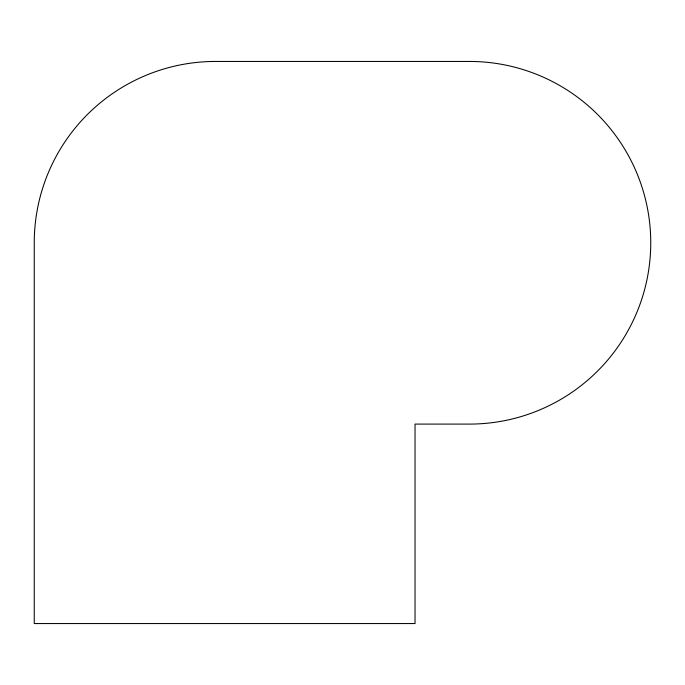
<?xml version="1.0" encoding="UTF-8"?>
<svg xmlns="http://www.w3.org/2000/svg" width="685" height="685" viewBox="0 0 685 685"><rect width="100%" height="100%" fill="white"/><g stroke="black" fill="none" stroke-linecap="round" stroke-linejoin="round"><path stroke-width="1.03" d="M469.43 61.444L215.569 61.444A181.319 181.319 0 0 0 34.25 242.773L34.25 623.555L415.033 623.555L415.033 424.092L469.43 424.092A181.319 181.319 0 0 0 650.75 242.773A181.319 181.319 0 0 0 469.43 61.444"/></g></svg>
